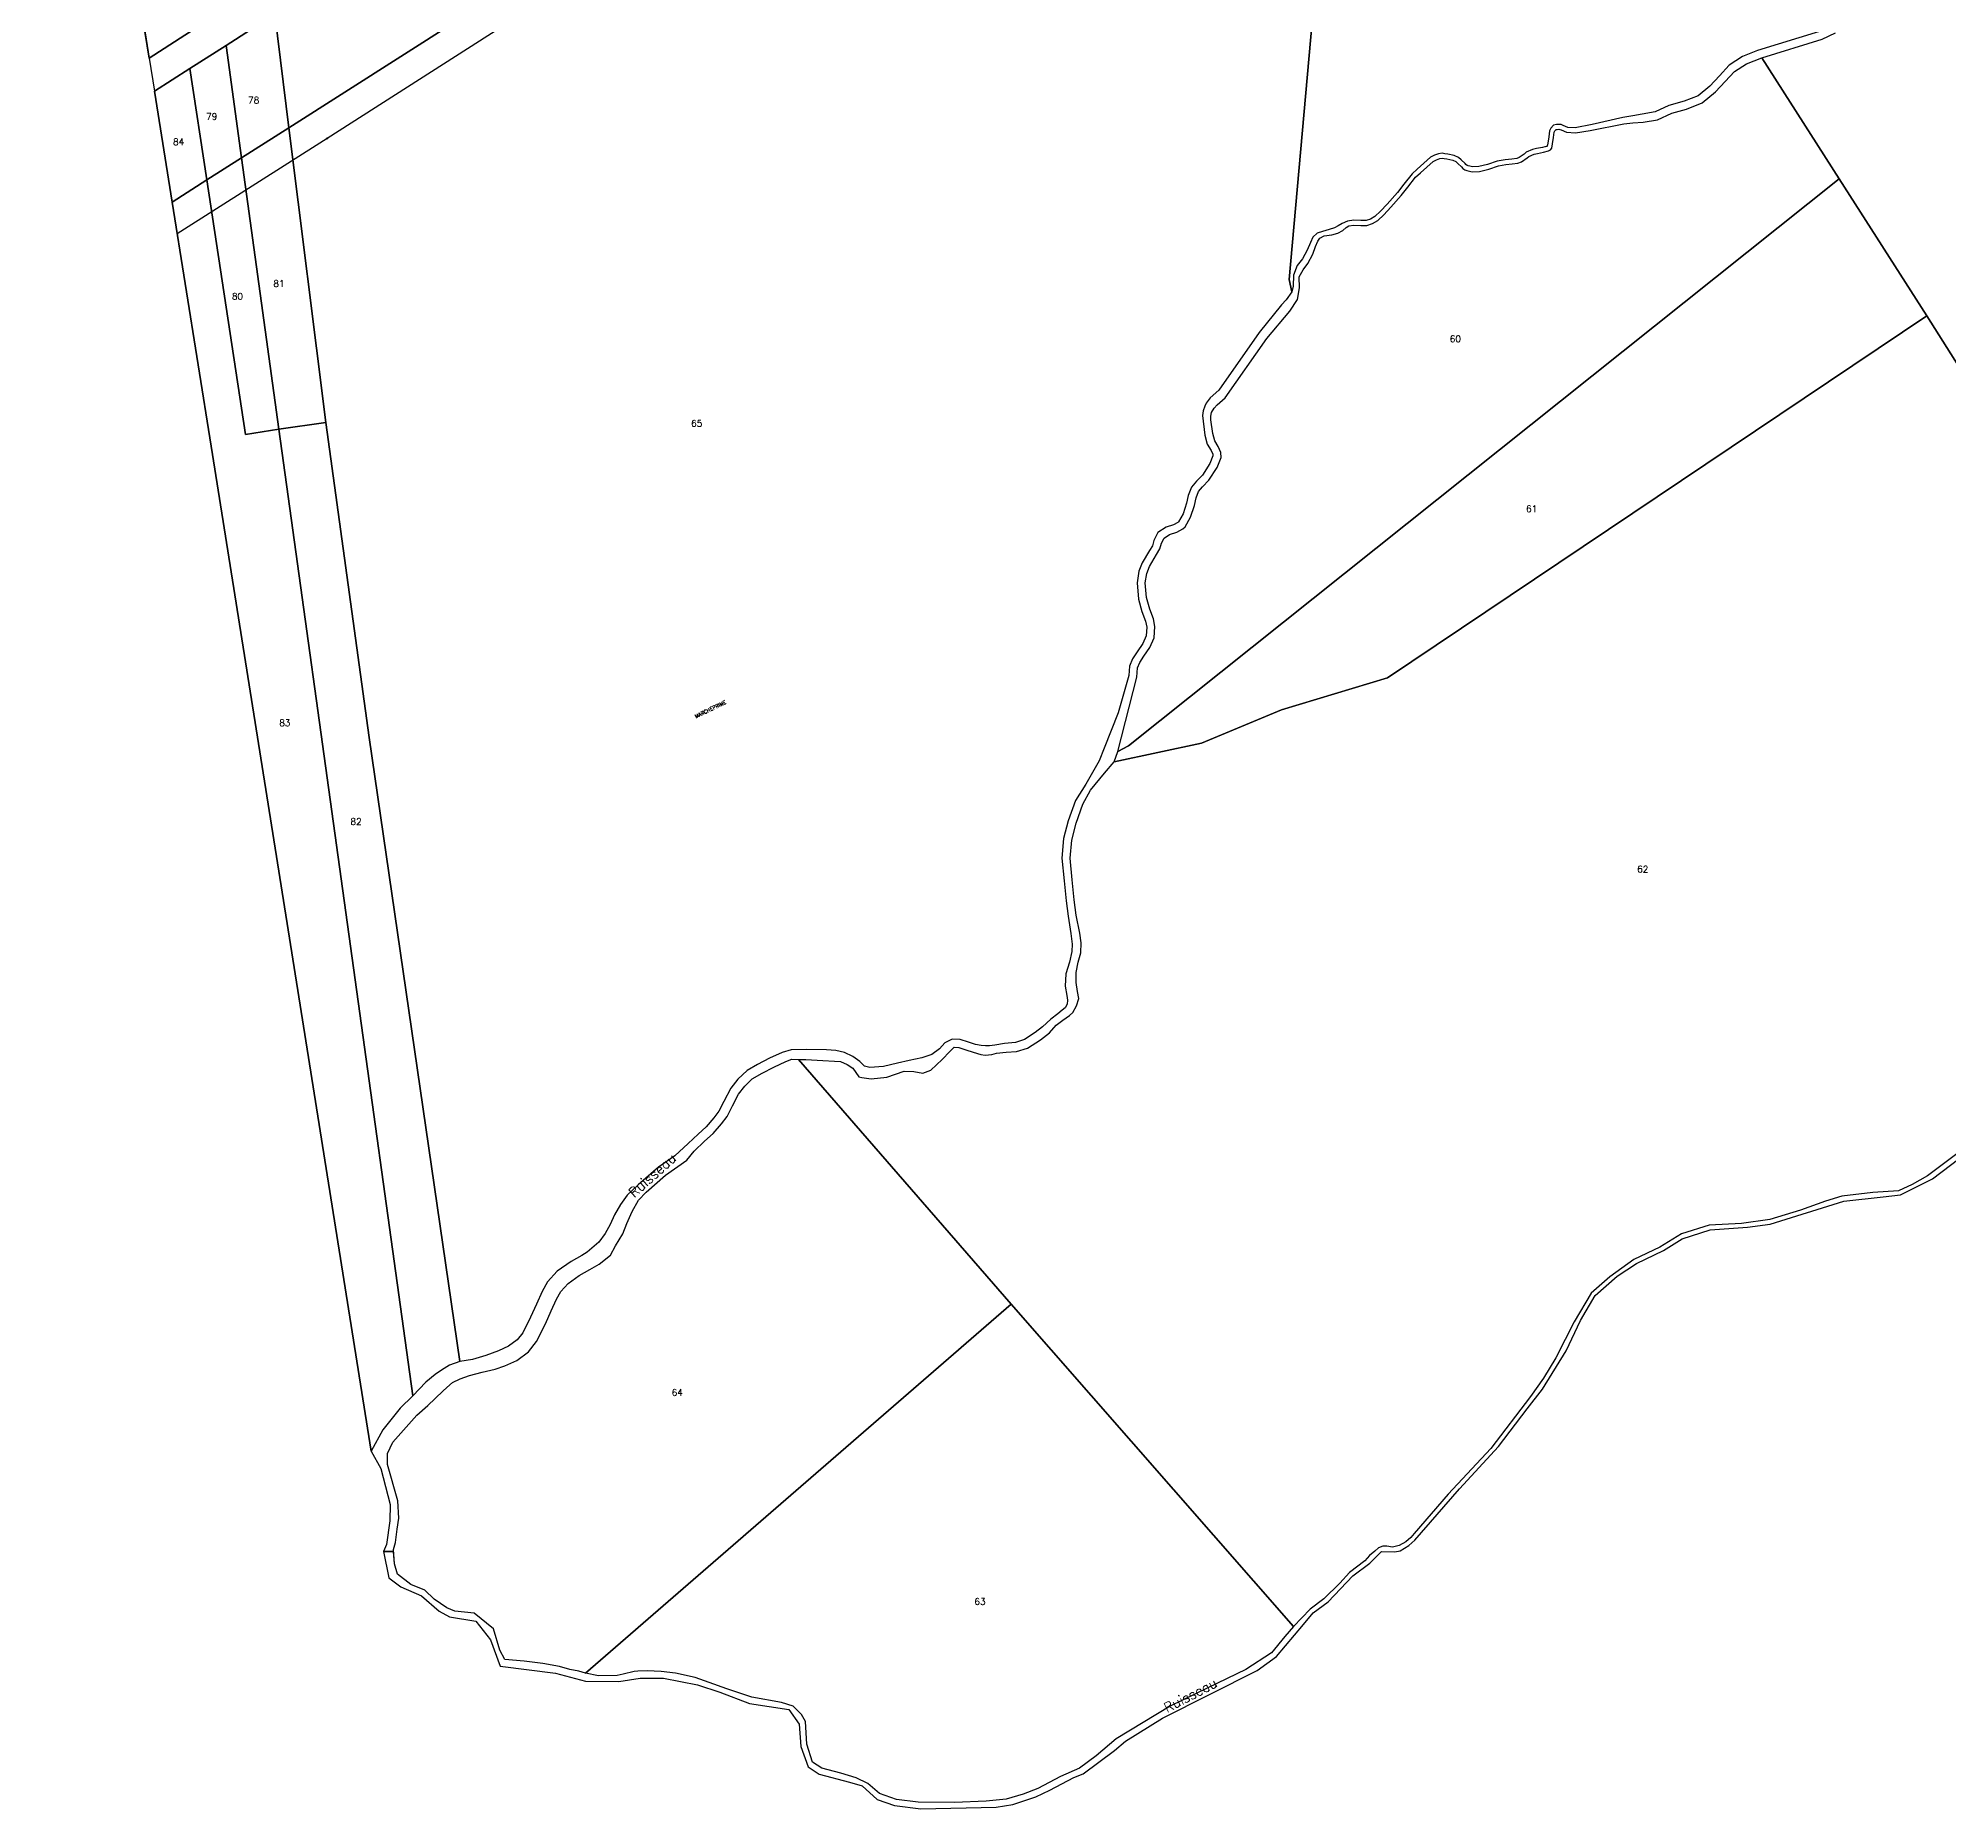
# Model space of a CAD drawing. Header units: metres. Extents: x 394605 to 1395358, y 4171135 to 6406139.
# Drawn here: x 1392777 to 1393365, y 4171135 to 4171680 of the extents above; entities that cross this region are included whole.
import ezdxf

# ---------------------------------------------------------------- set-up
doc = ezdxf.new("R2010")
doc.units = ezdxf.units.M
doc.header["$LTSCALE"] = 2
doc.header["$PDMODE"] = 3
doc.header["$PDSIZE"] = 0.2
doc.layers.add('T-SECTION AW', color=2, linetype='Continuous')
doc.styles.get("Standard").update_dxf_attribs({"font": 'txt.shx'})

# ---------------------------------------------------------------- blocks, each defined once
blk = doc.blocks.new('PYLONE1')
blk.add_point((0, 0))

msp = doc.modelspace()

# ---------------------------------------------------------------- linework, layer by layer
at = {"layer": 'T-SECTION AW', "color": 45, "flags": 128}
for points in [[(1394262.66, 4172539.92), (1394259.03, 4172537.69), (1393995.1, 4172370.36), (1393552.48, 4172087.77), (1392865.73, 4171648.81), (1392819.67, 4171619.5)], [(1393627.95, 4172447.81), (1393377.23, 4172278.64), (1393159.43, 4172131.35), (1393093.13, 4172088.36), (1392819.69, 4171914.44), (1392803.45, 4171903.84), (1392789.54, 4171894.97), (1392776.87, 4171886.97), (1392791.99, 4171792.58), (1392800.15, 4171741.39), (1392807.04, 4171698.38), (1392811.01, 4171673.59), (1392821.99, 4171680.61), (1392833.24, 4171687.8), (1392848.39, 4171697.49), (1394146.54, 4172526.73)], [(1394146.54, 4172526.73), (1392848.39, 4171697.49), (1392833.24, 4171687.8), (1392821.99, 4171680.61), (1392811.01, 4171673.59), (1392812.64, 4171663.41), (1392823.56, 4171670.38), (1392834.66, 4171677.51), (1392849.68, 4171687.12), (1393188.42, 4171904.27), (1393255.04, 4171946.97), (1393297.11, 4171973.94), (1393319.9, 4171988.55), (1393339.62, 4172001.19), (1393543.09, 4172131.61), (1393618.63, 4172180.04), (1393621.42, 4172181.82), (1393775.54, 4172280.62), (1393894.26, 4172356.73)], [(1393324.93, 4171681.78), (1393305.93, 4171675.96), (1393301.33, 4171674.09), (1393297.21, 4171671.44), (1393294.17, 4171668.14), (1393291.24, 4171664.98), (1393287.62, 4171661.98), (1393283.32, 4171660.29), (1393278.63, 4171659.04), (1393274.41, 4171657.01), (1393270.41, 4171656.34), (1393267.53, 4171655.85), (1393264.43, 4171655.36), (1393255.04, 4171653.21), (1393249.77, 4171652.14), (1393247.51, 4171652.24), (1393246.07, 4171652.84), (1393245.48, 4171653.12), (1393244.79, 4171653.21), (1393244.02, 4171653.16), (1393243.09, 4171652.97), (1393242.31, 4171652.04), (1393241.93, 4171651.26), (1393241.67, 4171649.41), (1393241.36, 4171647.45), (1393241.14, 4171646.47), (1393239.75, 4171646.07), (1393237.91, 4171645.74), (1393236.67, 4171645.43), (1393234.74, 4171644.63), (1393234.11, 4171644.07), (1393232.6, 4171643.01), (1393231.83, 4171642.72), (1393230.28, 4171642.53), (1393228.25, 4171642.3), (1393225.81, 4171641.87), (1393222.81, 4171640.84), (1393220.16, 4171640.21), (1393218.27, 4171640.12), (1393216.88, 4171640.45), (1393216.52, 4171640.59), (1393216.18, 4171640.8), (1393215.9, 4171641.14), (1393214.75, 4171642.3), (1393213.85, 4171643.02), (1393212.58, 4171643.64), (1393210.61, 4171644.02), (1393209.74, 4171644.18), (1393208.86, 4171644.3), (1393207.78, 4171644.11), (1393206.52, 4171643.71), (1393205.28, 4171643.06), (1393201.21, 4171639.42), (1393199.62, 4171638), (1393197.08, 4171634.77), (1393195.13, 4171632.27), (1393191.94, 4171628.69), (1393189.91, 4171626.47), (1393188.16, 4171624.87), (1393186.78, 4171624.02), (1393185.49, 4171623.61), (1393183.83, 4171623.63), (1393181.64, 4171623.7), (1393179.76, 4171623.38), (1393178.09, 4171622.73), (1393176.92, 4171621.94), (1393175.76, 4171621.32), (1393174.15, 4171620.83), (1393172.06, 4171620.27), (1393170.38, 4171619.7), (1393169.11, 4171618.52), (1393168.34, 4171616.88), (1393167.33, 4171614.54), (1393165.94, 4171611.8), (1393164.3, 4171609.73), (1393163.12, 4171606.75), (1393163.03, 4171603.4), (1393162.66, 4171601.63), (1393162.66, 4171601.63), (1393161.83, 4171605.48), (1393184.74, 4171862.87)], [(1393413.75, 4171764.41), (1393510.04, 4171617.3), (1393472.55, 4171587.19), (1393397.6, 4171531.64), (1393397.6, 4171531.64), (1393357.96, 4171594.29), (1393331.05, 4171636.4), (1393307.24, 4171673.69), (1393325.85, 4171679.44), (1393329.86, 4171681.37)], [(1392821.99, 4171680.61), (1392811.01, 4171673.59), (1392807.15, 4171697.68)], [(1392807.16, 4171697.66), (1392811.01, 4171673.59), (1392812.64, 4171663.41), (1392818.1, 4171629.3), (1392830.13, 4171554.19), (1392879.3, 4171244.89), (1392882.29, 4171239.6), (1392885.14, 4171228.48), (1392885.14, 4171228.48), (1392885.1, 4171223.45), (1392883.99, 4171216.18), (1392883.11, 4171214.01), (1392884.78, 4171205.94), (1392888.46, 4171203.19), (1392894.84, 4171200.43), (1392900.22, 4171195.7), (1392903.41, 4171193.95), (1392911.54, 4171192.65), (1392916.03, 4171186.85), (1392919.04, 4171178.78), (1392936, 4171176.57), (1392945.29, 4171174.2), (1392955.5, 4171174.02), (1392962.06, 4171175.12), (1392969.27, 4171175.08), (1392979.75, 4171173.04), (1392986.59, 4171170.72), (1392995.77, 4171167.32), (1393007.84, 4171165.41), (1393010.97, 4171160.9), (1393011.57, 4171154.04), (1393013.74, 4171147.81), (1393017.14, 4171145.54), (1393026.48, 4171143.07), (1393030.42, 4171141.99), (1393034.99, 4171137.79), (1393040.32, 4171135.9), (1393048.44, 4171134.89), (1393071.63, 4171135.34), (1393076.73, 4171136.2), (1393083.87, 4171138.56), (1393088.1, 4171140.64), (1393095.56, 4171144.47), (1393098.43, 4171145.65), (1393108, 4171152.85), (1393111.47, 4171155.71), (1393122.78, 4171162.78), (1393151.97, 4171177.44), (1393157.94, 4171181.74), (1393166.21, 4171191.61), (1393169.22, 4171195.16), (1393173.82, 4171198.56), (1393181.37, 4171206.58), (1393186.65, 4171210.43), (1393190.24, 4171214.02), (1393194.32, 4171213.98), (1393195.97, 4171214.31), (1393198.59, 4171215.91), (1393200.45, 4171217.53), (1393214.2, 4171233.3), (1393226.17, 4171246.39), (1393235.03, 4171257.93), (1393239.73, 4171263.99), (1393246.98, 4171275.83), (1393251.48, 4171285.1), (1393255.99, 4171292.83), (1393262.71, 4171298.82), (1393268.62, 4171302.64), (1393276.97, 4171306.64), (1393282.77, 4171310.27), (1393291.36, 4171313.08), (1393302.85, 4171313.82), (1393309.81, 4171314.75), (1393332.43, 4171321.9), (1393344.57, 4171323.24), (1393349.88, 4171323.83), (1393359.76, 4171328.76), (1393376.32, 4171341.37)], [(1392807.16, 4171697.66), (1392811.01, 4171673.59), (1392812.64, 4171663.41), (1392818.1, 4171629.3), (1392830.13, 4171554.19), (1392879.3, 4171244.89), (1392882.29, 4171239.6), (1392885.14, 4171228.48), (1392885.14, 4171228.48), (1392885.1, 4171223.45), (1392883.99, 4171216.18), (1392883.11, 4171214.01), (1392884.78, 4171205.94), (1392888.46, 4171203.19), (1392894.84, 4171200.43), (1392900.22, 4171195.7), (1392903.41, 4171193.95), (1392911.54, 4171192.65), (1392916.03, 4171186.85), (1392919.04, 4171178.78), (1392936, 4171176.57), (1392945.29, 4171174.2), (1392955.5, 4171174.02), (1392962.06, 4171175.12), (1392969.27, 4171175.08), (1392979.75, 4171173.04), (1392986.59, 4171170.72), (1392995.77, 4171167.32), (1393007.84, 4171165.41), (1393010.97, 4171160.9), (1393011.57, 4171154.04), (1393013.74, 4171147.81), (1393017.14, 4171145.54), (1393026.48, 4171143.07), (1393030.42, 4171141.99), (1393034.99, 4171137.79), (1393040.32, 4171135.9), (1393048.44, 4171134.89), (1393071.63, 4171135.34), (1393076.73, 4171136.2), (1393083.87, 4171138.56), (1393088.1, 4171140.64), (1393095.56, 4171144.47), (1393098.43, 4171145.65), (1393108, 4171152.85), (1393111.47, 4171155.71), (1393122.78, 4171162.78), (1393151.97, 4171177.44), (1393157.94, 4171181.74), (1393166.21, 4171191.61), (1393169.22, 4171195.16), (1393173.82, 4171198.56), (1393181.37, 4171206.58), (1393186.65, 4171210.43), (1393190.24, 4171214.02), (1393194.32, 4171213.98), (1393195.97, 4171214.31), (1393198.59, 4171215.91), (1393200.45, 4171217.53), (1393214.2, 4171233.3), (1393226.17, 4171246.39), (1393235.03, 4171257.93), (1393239.73, 4171263.99), (1393246.98, 4171275.83), (1393251.48, 4171285.1), (1393255.99, 4171292.83), (1393262.71, 4171298.82), (1393268.62, 4171302.64), (1393276.97, 4171306.64), (1393282.77, 4171310.27), (1393291.36, 4171313.08), (1393302.85, 4171313.82), (1393309.81, 4171314.75), (1393332.43, 4171321.9), (1393344.57, 4171323.24), (1393349.88, 4171323.83), (1393359.76, 4171328.76), (1393376.32, 4171341.37)], [(1392849.68, 4171687.12), (1392834.66, 4171677.51), (1392823.56, 4171670.38), (1392812.64, 4171663.41), (1392818.1, 4171629.3), (1392830.13, 4171554.19), (1392879.3, 4171244.89), (1392882.29, 4171239.6), (1392885.14, 4171228.48), (1392885.1, 4171223.45), (1392883.99, 4171216.18), (1392883.11, 4171214.01), (1392884.78, 4171205.94), (1392888.46, 4171203.19), (1392894.84, 4171200.43), (1392900.22, 4171195.7), (1392903.41, 4171193.95), (1392911.54, 4171192.65), (1392916.03, 4171186.85), (1392919.04, 4171178.78), (1392936, 4171176.57), (1392945.29, 4171174.2), (1392955.5, 4171174.02), (1392962.06, 4171175.12), (1392969.27, 4171175.08), (1392979.75, 4171173.04), (1392986.59, 4171170.72), (1392995.77, 4171167.32), (1393007.84, 4171165.41), (1393010.97, 4171160.9), (1393011.57, 4171154.04), (1393013.74, 4171147.81), (1393017.14, 4171145.54), (1393026.48, 4171143.07), (1393030.42, 4171141.99), (1393034.99, 4171137.79), (1393040.32, 4171135.9), (1393048.44, 4171134.89), (1393071.63, 4171135.34), (1393076.73, 4171136.2), (1393083.87, 4171138.56), (1393088.1, 4171140.64), (1393095.56, 4171144.47), (1393098.43, 4171145.65), (1393108, 4171152.85), (1393111.47, 4171155.71), (1393122.78, 4171162.78), (1393151.97, 4171177.44), (1393157.94, 4171181.74), (1393166.21, 4171191.61), (1393169.22, 4171195.16), (1393173.82, 4171198.56), (1393181.37, 4171206.58), (1393186.65, 4171210.43), (1393190.24, 4171214.02), (1393194.32, 4171213.98), (1393195.97, 4171214.31), (1393198.59, 4171215.91), (1393200.45, 4171217.53), (1393214.2, 4171233.3), (1393226.17, 4171246.39), (1393235.03, 4171257.93), (1393239.73, 4171263.99), (1393246.98, 4171275.83), (1393251.48, 4171285.1), (1393255.99, 4171292.83), (1393262.71, 4171298.82), (1393268.62, 4171302.64), (1393276.97, 4171306.64), (1393282.77, 4171310.27), (1393291.36, 4171313.08), (1393302.85, 4171313.82), (1393309.81, 4171314.75), (1393332.43, 4171321.9), (1393344.57, 4171323.24), (1393349.88, 4171323.83), (1393359.76, 4171328.76), (1393376.32, 4171341.37)], [(1393324.93, 4171681.78), (1393305.93, 4171675.96), (1393301.33, 4171674.09), (1393297.21, 4171671.44), (1393294.17, 4171668.14), (1393291.24, 4171664.98), (1393287.62, 4171661.98), (1393283.32, 4171660.29), (1393278.63, 4171659.04), (1393274.41, 4171657.01), (1393270.41, 4171656.34), (1393267.53, 4171655.85), (1393264.43, 4171655.36), (1393255.04, 4171653.21), (1393249.77, 4171652.14), (1393247.51, 4171652.24), (1393246.07, 4171652.84), (1393245.48, 4171653.12), (1393244.79, 4171653.21), (1393244.02, 4171653.16), (1393243.09, 4171652.97), (1393242.31, 4171652.04), (1393241.93, 4171651.26), (1393241.67, 4171649.41), (1393241.36, 4171647.45), (1393241.23, 4171646.52), (1393241.06, 4171646.42), (1393239.75, 4171646.07), (1393237.91, 4171645.74), (1393236.67, 4171645.43), (1393234.74, 4171644.63), (1393234.11, 4171644.07), (1393232.6, 4171643.01), (1393231.83, 4171642.72), (1393230.28, 4171642.53), (1393228.25, 4171642.3), (1393225.81, 4171641.87), (1393222.81, 4171640.84), (1393220.16, 4171640.21), (1393218.27, 4171640.12), (1393216.88, 4171640.45), (1393216.52, 4171640.59), (1393216.18, 4171640.8), (1393215.9, 4171641.14), (1393214.75, 4171642.3), (1393213.85, 4171643.02), (1393212.58, 4171643.64), (1393210.61, 4171644.02), (1393209.74, 4171644.18), (1393208.86, 4171644.3), (1393207.78, 4171644.11), (1393206.52, 4171643.71), (1393205.28, 4171643.06), (1393201.21, 4171639.42), (1393199.62, 4171638), (1393197.08, 4171634.77), (1393195.13, 4171632.27), (1393191.94, 4171628.69), (1393189.91, 4171626.47), (1393188.16, 4171624.87), (1393186.78, 4171624.02), (1393185.49, 4171623.61), (1393183.83, 4171623.63), (1393181.64, 4171623.7), (1393179.76, 4171623.38), (1393178.09, 4171622.73), (1393176.92, 4171621.94), (1393175.76, 4171621.32), (1393174.15, 4171620.83), (1393172.06, 4171620.27), (1393170.38, 4171619.7), (1393169.11, 4171618.52), (1393168.34, 4171616.88), (1393167.33, 4171614.54), (1393165.94, 4171611.8), (1393164.3, 4171609.73), (1393163.12, 4171606.75), (1393163.03, 4171603.4), (1393162.66, 4171601.63), (1393160.83, 4171599.19), (1393159.48, 4171597.66), (1393152.6, 4171589.19), (1393140.11, 4171571.43), (1393137.52, 4171569.03), (1393136.25, 4171567.39), (1393135.83, 4171566.45), (1393135.38, 4171565.1), (1393135.12, 4171563.61), (1393135.8, 4171557.56), (1393136.56, 4171554.82), (1393137.78, 4171552.88), (1393138.31, 4171551.7), (1393138.32, 4171551.17), (1393137.4, 4171548.8), (1393135.12, 4171545.27), (1393133.28, 4171543.38), (1393131.73, 4171541.57), (1393130.76, 4171538.96), (1393130.25, 4171536.61), (1393129.14, 4171533.36), (1393127.76, 4171530.92), (1393127.55, 4171530.71), (1393126.25, 4171530.01), (1393123.9, 4171529.3), (1393121.37, 4171527.62), (1393120.18, 4171525.2), (1393119.71, 4171523.55), (1393118.84, 4171522.1), (1393116.6, 4171518.25), (1393115.54, 4171515.71), (1393114.99, 4171512.16), (1393115.44, 4171507.14), (1393116.49, 4171503.26), (1393117.63, 4171500.35), (1393117.98, 4171498.5), (1393117.76, 4171495.79), (1393116.74, 4171493.44), (1393115.01, 4171490.94), (1393113.59, 4171488.72), (1393112.67, 4171486.49), (1393112.49, 4171483.62), (1393109.17, 4171472.1), (1393104.87, 4171461.24), (1393103.31, 4171457.37), (1393099.26, 4171450.19), (1393096.08, 4171445.11), (1393093.83, 4171438.94), (1393092.39, 4171433.41), (1393091.86, 4171427.37), (1393092.57, 4171420.47), (1393093.18, 4171414.29), (1393093.75, 4171409.51), (1393094.62, 4171404.19), (1393095.05, 4171400.95), (1393094.87, 4171398.65), (1393094.16, 4171395.41), (1393093.07, 4171391.78), (1393092.87, 4171388.04), (1393093.41, 4171385.17), (1393093.59, 4171383.67), (1393093.5, 4171382.5), (1393092.88, 4171381.39), (1393091.92, 4171380.67), (1393090.63, 4171379.53), (1393088.43, 4171377.85), (1393085.94, 4171375.51), (1393083.62, 4171373.72), (1393080.32, 4171371.64), (1393077.63, 4171370.71), (1393074.24, 4171370.33), (1393071.24, 4171369.86), (1393069.62, 4171369.63), (1393068.38, 4171369.61), (1393067, 4171369.74), (1393065.29, 4171370.05), (1393063.15, 4171370.83), (1393060.59, 4171371.63), (1393058.1, 4171371.73), (1393055.79, 4171370.53), (1393054.17, 4171368.78), (1393051.85, 4171366.99), (1393048.77, 4171365.92), (1393044.85, 4171365.11), (1393041.3, 4171364.36), (1393036.92, 4171363.29), (1393032.8, 4171363), (1393031.13, 4171363.35), (1393029.64, 4171364.86), (1393027.54, 4171366.38), (1393024.92, 4171367.59), (1393022.26, 4171368.18), (1393019.39, 4171368.44), (1393013.13, 4171368.51), (1393008.51, 4171368.47), (1393005.76, 4171367.64), (1393001.92, 4171365.81), (1392998.21, 4171363.88), (1392995.04, 4171362.11), (1392992.16, 4171359.37), (1392989.95, 4171356.61), (1392987.83, 4171352.54), (1392986.27, 4171349.55), (1392984.73, 4171347.53), (1392982.35, 4171344.75), (1392979.9, 4171342.49), (1392976.85, 4171339.58), (1392972.77, 4171335.76), (1392967.7, 4171332.31), (1392961.48, 4171326.86), (1392958.04, 4171323.7), (1392955.99, 4171320.81), (1392954.18, 4171317.64), (1392952.85, 4171314.67), (1392951.27, 4171311.88), (1392949.34, 4171309.24), (1392945.78, 4171306.2), (1392944.14, 4171305.1), (1392940.82, 4171303.34), (1392936.57, 4171300.29), (1392933.6, 4171297.04), (1392931.95, 4171294.05), (1392930.18, 4171290.19), (1392928.39, 4171286.13), (1392926.01, 4171281.36), (1392924.21, 4171279.14), (1392921.59, 4171277.19), (1392918.48, 4171275.81), (1392914.57, 4171274.32), (1392910.47, 4171273.14), (1392906.64, 4171272.47), (1392903.38, 4171271.39), (1392900.94, 4171269.87), (1392898.97, 4171268.51), (1392896.11, 4171266.12), (1392892.1, 4171261.92), (1392888.28, 4171258.18), (1392882.86, 4171251.49), (1392879.3, 4171244.89), (1392882.29, 4171239.6), (1392885.14, 4171228.48), (1392885.1, 4171223.45), (1392883.99, 4171216.18), (1392883.99, 4171216.18), (1392883.11, 4171214.01), (1392886.2, 4171214.08), (1392886.16, 4171214.67), (1392886.76, 4171216.79), (1392887.35, 4171220.95), (1392887.85, 4171224.32), (1392887.54, 4171229.64), (1392884.38, 4171240.78), (1392884.38, 4171244.18), (1392885.95, 4171247.71), (1392893.33, 4171256), (1392896.77, 4171258.99), (1392901.35, 4171263.34), (1392902.55, 4171264.55), (1392904.39, 4171266.06), (1392906.67, 4171267.16), (1392909.61, 4171268.18), (1392913.44, 4171269.23), (1392917.45, 4171270.15), (1392920.45, 4171271.21), (1392924.13, 4171272.85), (1392927.7, 4171275.5), (1392930.23, 4171278.63), (1392932.94, 4171284.07), (1392934.73, 4171288.13), (1392936.37, 4171291.72), (1392937.69, 4171294.1), (1392939.91, 4171296.54), (1392943.31, 4171299), (1392946.65, 4171300.78), (1392949.48, 4171302.49), (1392953.01, 4171305.27), (1392954.53, 4171308.13), (1392956.74, 4171311.85), (1392958.01, 4171314.94), (1392959.67, 4171318.7), (1392961.6, 4171322.15), (1392963.94, 4171324.61), (1392969.87, 4171329.81), (1392976.41, 4171334.5), (1392978.72, 4171337.22), (1392981.93, 4171340.29), (1392984.51, 4171342.66), (1392987.07, 4171345.64), (1392988.82, 4171347.93), (1392990.5, 4171351.18), (1392992.31, 4171354.75), (1392994.3, 4171357.26), (1392996.51, 4171359.5), (1392999.59, 4171361.22), (1393003.22, 4171363.11), (1393006.87, 4171364.85), (1393008.71, 4171365.54), (1393010.86, 4171365.46), (1393013.08, 4171365.41), (1393018.28, 4171365.12), (1393021.87, 4171364.97), (1393023.72, 4171364.84), (1393025.83, 4171363.91), (1393027.51, 4171362.75), (1393029.35, 4171360.13), (1393030.32, 4171359.89), (1393033.19, 4171359.53), (1393038.01, 4171359.98), (1393043.34, 4171361.82), (1393046.31, 4171361.8), (1393049.1, 4171361.22), (1393051.58, 4171362.18), (1393055, 4171365.49), (1393057.35, 4171367.95), (1393058.67, 4171369.2), (1393060.17, 4171369.15), (1393062.35, 4171368.46), (1393064.51, 4171367.67), (1393066.89, 4171366.98), (1393068.24, 4171366.76), (1393070.35, 4171366.95), (1393071.76, 4171367.41), (1393074.74, 4171367.74), (1393077.92, 4171367.87), (1393081.28, 4171368.96), (1393085.29, 4171371.52), (1393088.01, 4171373.64), (1393090.14, 4171376), (1393092.1, 4171377.51), (1393094.22, 4171378.96), (1393095.26, 4171379.94), (1393096.38, 4171381.95), (1393097.06, 4171384.17), (1393096.65, 4171386.37), (1393096.22, 4171389.18), (1393096.25, 4171392.25), (1393096.84, 4171395.42), (1393097.64, 4171398.3), (1393097.79, 4171401.31), (1393097.36, 4171404.31), (1393096.23, 4171409.91), (1393095.67, 4171414.56), (1393095.06, 4171420.72), (1393094.37, 4171427.39), (1393094.87, 4171432.97), (1393096.21, 4171438.2), (1393098.34, 4171444), (1393100.65, 4171448.3), (1393104.94, 4171453.53), (1393107.97, 4171457.07), (1393109.12, 4171460.2), (1393114.96, 4171483.1), (1393115.14, 4171485.92), (1393115.82, 4171487.56), (1393117.1, 4171489.56), (1393118.93, 4171492.23), (1393120.23, 4171495.17), (1393120.5, 4171498.64), (1393120.04, 4171501.05), (1393118.87, 4171504.05), (1393117.92, 4171507.57), (1393117.51, 4171512.08), (1393117.96, 4171515.02), (1393118.84, 4171517.13), (1393120.99, 4171520.82), (1393122.02, 4171522.55), (1393122.52, 4171524.29), (1393123.32, 4171525.92), (1393124.98, 4171527.01), (1393127.21, 4171527.69), (1393129.05, 4171528.69), (1393129.77, 4171529.38), (1393131.43, 4171532.33), (1393132.67, 4171535.94), (1393133.18, 4171538.26), (1393133.92, 4171540.28), (1393135.13, 4171541.69), (1393137.09, 4171543.71), (1393139.64, 4171547.66), (1393140.83, 4171550.72), (1393140.8, 4171552.26), (1393139.98, 4171554.07), (1393138.87, 4171555.84), (1393138.26, 4171558.05), (1393137.68, 4171562.28), (1393137.69, 4171563.38), (1393137.87, 4171564.52), (1393138.69, 4171565.88), (1393139.65, 4171566.9), (1393142.07, 4171569.01), (1393154.96, 4171587.34), (1393162.03, 4171595.68), (1393164.38, 4171599.35), (1393164.93, 4171602.85), (1393164.91, 4171606.24), (1393166.05, 4171608.42), (1393167.57, 4171610.37), (1393169.06, 4171613.25), (1393169.94, 4171615.65), (1393170.58, 4171617.31), (1393171.28, 4171618.18), (1393172.61, 4171618.87), (1393174.91, 4171619.22), (1393176.72, 4171619.7), (1393178.27, 4171620.56), (1393179.29, 4171621.44), (1393180.16, 4171621.93), (1393181.74, 4171622.19), (1393183.81, 4171622.13), (1393185.72, 4171622.11), (1393187.41, 4171622.65), (1393189.06, 4171623.66), (1393190.97, 4171625.41), (1393193.05, 4171627.68), (1393196.28, 4171631.3), (1393198.26, 4171633.84), (1393200.71, 4171636.97), (1393202.21, 4171638.3), (1393206.14, 4171641.81), (1393207.11, 4171642.31), (1393208.14, 4171642.66), (1393208.89, 4171642.78), (1393209.51, 4171642.69), (1393210.32, 4171642.55), (1393212.11, 4171642.2), (1393213.04, 4171641.75), (1393213.74, 4171641.19), (1393214.8, 4171640.12), (1393215.19, 4171639.66), (1393215.84, 4171639.25), (1393216.42, 4171639.01), (1393218.12, 4171638.61), (1393220.37, 4171638.72), (1393223.23, 4171639.4), (1393226.19, 4171640.42), (1393228.45, 4171640.81), (1393230.46, 4171641.04), (1393232.19, 4171641.25), (1393233.31, 4171641.67), (1393235.04, 4171642.89), (1393235.55, 4171643.33), (1393237.15, 4171644.01), (1393238.22, 4171644.27), (1393240.08, 4171644.6), (1393241.61, 4171645.01), (1393242.24, 4171645.33), (1393242.64, 4171645.92), (1393242.84, 4171647.21), (1393243.16, 4171649.2), (1393243.37, 4171650.81), (1393243.58, 4171651.21), (1393243.9, 4171651.61), (1393244.22, 4171651.67), (1393244.74, 4171651.7), (1393245.05, 4171651.66), (1393245.46, 4171651.47), (1393247.18, 4171650.75), (1393249.86, 4171650.64), (1393254.45, 4171651.34), (1393264.81, 4171653.37), (1393267.55, 4171653.71), (1393270.67, 4171653.84), (1393275.17, 4171654.61), (1393279.5, 4171656.69), (1393284.1, 4171657.92), (1393288.91, 4171659.79), (1393292.96, 4171663.17), (1393296, 4171666.44), (1393298.83, 4171669.51), (1393302.48, 4171671.86), (1393307.24, 4171673.69), (1393325.85, 4171679.44), (1393329.86, 4171681.37)], [(1393392.65, 4171355.45), (1393358.18, 4171329.7), (1393353.53, 4171326.99), (1393349.24, 4171325.05), (1393341.36, 4171324.48), (1393331.81, 4171323.38), (1393326.85, 4171321.84), (1393319.14, 4171319.11), (1393309.66, 4171316.23), (1393301, 4171314.98), (1393291.02, 4171314.44), (1393282.51, 4171311.78), (1393275.85, 4171307.75), (1393267.81, 4171303.94), (1393260.43, 4171298.62), (1393254.67, 4171293.54), (1393249.48, 4171284.7), (1393246.77, 4171279.28), (1393243.84, 4171273.62), (1393240.05, 4171267.36), (1393236.09, 4171261.71), (1393223.8, 4171245.8), (1393210.71, 4171231.66), (1393200.25, 4171219.59), (1393199.2, 4171218.32), (1393197.69, 4171217.08), (1393195.68, 4171215.9), (1393193.6, 4171215.39), (1393191.85, 4171215.65), (1393190.58, 4171215.72), (1393189.28, 4171215.17), (1393188.13, 4171214.18), (1393186.53, 4171212.82), (1393185.06, 4171211.23), (1393180.31, 4171207.59), (1393177.35, 4171204.3), (1393172.49, 4171199.47), (1393168.21, 4171196.36), (1393163.14, 4171190.93), (1393076.22, 4171290.19), (1393010.86, 4171365.46), (1393013.08, 4171365.41), (1393018.28, 4171365.12), (1393021.87, 4171364.97), (1393023.72, 4171364.84), (1393025.83, 4171363.91), (1393027.51, 4171362.75), (1393029.35, 4171360.13), (1393030.32, 4171359.89), (1393033.19, 4171359.53), (1393038.01, 4171359.98), (1393043.34, 4171361.82), (1393046.31, 4171361.8), (1393049.1, 4171361.22), (1393051.58, 4171362.18), (1393055, 4171365.49), (1393057.35, 4171367.95), (1393058.67, 4171369.2), (1393060.17, 4171369.15), (1393062.35, 4171368.46), (1393064.51, 4171367.67), (1393066.89, 4171366.98), (1393068.24, 4171366.76), (1393070.35, 4171366.95), (1393071.76, 4171367.41), (1393074.74, 4171367.74), (1393077.92, 4171367.87), (1393081.28, 4171368.96), (1393085.29, 4171371.52), (1393088.01, 4171373.64), (1393090.14, 4171376), (1393092.1, 4171377.51), (1393094.22, 4171378.96), (1393095.26, 4171379.94), (1393096.38, 4171381.95), (1393097.06, 4171384.17), (1393096.65, 4171386.37), (1393096.22, 4171389.18), (1393096.25, 4171392.25), (1393096.84, 4171395.42), (1393097.64, 4171398.3), (1393097.79, 4171401.31), (1393097.36, 4171404.31), (1393096.23, 4171409.91), (1393095.67, 4171414.56), (1393095.06, 4171420.72), (1393094.37, 4171427.39), (1393094.87, 4171432.97), (1393096.21, 4171438.2), (1393098.34, 4171444), (1393100.65, 4171448.3), (1393104.94, 4171453.53), (1393107.97, 4171457.07), (1393134.78, 4171462.75), (1393159.44, 4171473.02), (1393192.04, 4171482.93), (1393357.96, 4171594.29), (1393397.6, 4171531.64)], [(1393392.65, 4171355.45), (1393358.18, 4171329.7), (1393353.53, 4171326.99), (1393349.24, 4171325.05), (1393341.36, 4171324.48), (1393331.81, 4171323.38), (1393326.85, 4171321.84), (1393319.14, 4171319.11), (1393309.66, 4171316.23), (1393301, 4171314.98), (1393291.02, 4171314.44), (1393282.51, 4171311.78), (1393275.85, 4171307.75), (1393267.81, 4171303.94), (1393260.43, 4171298.62), (1393254.67, 4171293.54), (1393249.48, 4171284.7), (1393246.77, 4171279.28), (1393243.84, 4171273.62), (1393240.05, 4171267.36), (1393236.09, 4171261.71), (1393223.8, 4171245.8), (1393210.71, 4171231.66), (1393200.25, 4171219.59), (1393199.2, 4171218.32), (1393197.69, 4171217.08), (1393195.68, 4171215.9), (1393193.6, 4171215.39), (1393191.85, 4171215.65), (1393190.58, 4171215.72), (1393189.28, 4171215.17), (1393188.13, 4171214.18), (1393186.53, 4171212.82), (1393185.06, 4171211.23), (1393180.31, 4171207.59), (1393177.35, 4171204.3), (1393172.49, 4171199.47), (1393168.21, 4171196.36), (1393163.14, 4171190.93), (1393160.44, 4171187.9), (1393156.34, 4171182.89), (1393148.41, 4171177.76), (1393136.77, 4171172.12), (1393125.22, 4171166.49), (1393108.61, 4171156.38), (1393102.44, 4171151.22), (1393097.31, 4171147.42), (1393091.39, 4171144.81), (1393084.43, 4171141.16), (1393079.97, 4171139.42), (1393074.68, 4171137.88), (1393068.55, 4171137.21), (1393058.86, 4171136.85), (1393047.67, 4171136.9), (1393040.95, 4171137.79), (1393035.71, 4171139.55), (1393032.13, 4171142.64), (1393028.59, 4171144.43), (1393023.84, 4171145.82), (1393018.03, 4171147.43), (1393015.09, 4171149.18), (1393013.39, 4171154.73), (1393013.01, 4171161.73), (1393011.75, 4171163.9), (1393009.21, 4171166.45), (1393005.61, 4171167.63), (1392996.43, 4171169.19), (1392988.77, 4171171.83), (1392983.29, 4171173.73), (1392979.01, 4171175.25), (1392972.98, 4171176.6), (1392968.54, 4171177.17), (1392964.29, 4171177.38), (1392961.42, 4171177.25), (1392960.24, 4171177.1), (1392956.84, 4171176.29), (1392955.01, 4171175.94), (1392949.27, 4171175.81), (1392945.23, 4171176.61), (1392943.24, 4171177.2), (1392940.46, 4171177.71), (1392937.28, 4171178.68), (1392932.19, 4171179.6), (1392926.44, 4171180.35), (1392920.47, 4171180.81), (1392918.91, 4171183.74), (1392916.91, 4171190.24), (1392911.05, 4171195.07), (1392905.08, 4171195.66), (1392902.61, 4171196.77), (1392898.71, 4171199.42), (1392895.85, 4171202.19), (1392891.56, 4171203.91), (1392887.47, 4171207.04), (1392887.47, 4171207.04), (1392886.46, 4171210.23), (1392886.2, 4171214.08), (1392883.11, 4171214.01), (1392884.78, 4171205.94), (1392888.46, 4171203.19), (1392894.84, 4171200.43), (1392900.22, 4171195.7), (1392903.41, 4171193.95), (1392911.54, 4171192.65), (1392916.03, 4171186.85), (1392919.04, 4171178.78), (1392936, 4171176.57), (1392945.29, 4171174.2), (1392955.5, 4171174.02), (1392962.06, 4171175.12), (1392969.27, 4171175.08), (1392979.75, 4171173.04), (1392986.59, 4171170.72), (1392995.77, 4171167.32), (1393007.84, 4171165.41), (1393010.97, 4171160.9), (1393011.57, 4171154.04), (1393013.74, 4171147.81), (1393017.14, 4171145.54), (1393026.48, 4171143.07), (1393030.42, 4171141.99), (1393034.99, 4171137.79), (1393040.32, 4171135.9), (1393048.44, 4171134.89), (1393071.63, 4171135.34), (1393076.73, 4171136.2), (1393083.87, 4171138.56), (1393088.1, 4171140.64), (1393095.56, 4171144.47), (1393098.43, 4171145.65), (1393108, 4171152.85), (1393111.47, 4171155.71), (1393122.78, 4171162.78), (1393151.97, 4171177.44), (1393157.94, 4171181.74), (1393166.21, 4171191.61), (1393169.22, 4171195.16), (1393173.82, 4171198.56), (1393181.37, 4171206.58), (1393186.65, 4171210.43), (1393190.24, 4171214.02), (1393194.32, 4171213.98), (1393195.97, 4171214.31), (1393198.59, 4171215.91), (1393200.45, 4171217.53), (1393214.2, 4171233.3), (1393226.17, 4171246.39), (1393235.03, 4171257.93), (1393239.73, 4171263.99), (1393246.98, 4171275.83), (1393251.48, 4171285.1), (1393255.99, 4171292.83), (1393262.71, 4171298.82), (1393268.62, 4171302.64), (1393276.97, 4171306.64), (1393282.77, 4171310.27), (1393291.36, 4171313.08), (1393302.85, 4171313.82), (1393309.81, 4171314.75), (1393332.43, 4171321.9), (1393344.57, 4171323.24), (1393349.88, 4171323.83), (1393359.76, 4171328.76), (1393376.32, 4171341.37)]]:
    msp.add_lwpolyline(points, dxfattribs=at)
for points in [[(1392854.03, 4171652.18), (1392849.68, 4171687.12), (1393188.42, 4171904.27), (1393184.74, 4171862.87), (1392854.03, 4171652.18)], [(1392865.33, 4171561.45), (1392854.03, 4171652.18), (1393184.74, 4171862.87), (1393161.83, 4171605.48), (1393162.66, 4171601.63), (1393160.83, 4171599.19), (1393159.48, 4171597.66), (1393152.6, 4171589.19), (1393140.11, 4171571.43), (1393137.52, 4171569.03), (1393136.25, 4171567.39), (1393135.83, 4171566.45), (1393135.38, 4171565.1), (1393135.12, 4171563.61), (1393135.8, 4171557.56), (1393136.56, 4171554.82), (1393137.78, 4171552.88), (1393138.31, 4171551.7), (1393138.32, 4171551.17), (1393137.4, 4171548.8), (1393135.12, 4171545.27), (1393133.28, 4171543.38), (1393131.73, 4171541.57), (1393130.76, 4171538.96), (1393130.25, 4171536.61), (1393129.14, 4171533.36), (1393127.76, 4171530.92), (1393127.55, 4171530.71), (1393126.25, 4171530.01), (1393123.9, 4171529.3), (1393121.37, 4171527.62), (1393120.18, 4171525.2), (1393119.71, 4171523.55), (1393118.84, 4171522.1), (1393116.6, 4171518.25), (1393115.54, 4171515.71), (1393114.99, 4171512.16), (1393115.44, 4171507.14), (1393116.49, 4171503.26), (1393117.63, 4171500.35), (1393117.98, 4171498.5), (1393117.76, 4171495.79), (1393116.74, 4171493.44), (1393115.01, 4171490.94), (1393113.59, 4171488.72), (1393112.67, 4171486.49), (1393112.49, 4171483.62), (1393109.17, 4171472.1), (1393104.87, 4171461.24), (1393103.31, 4171457.37), (1393099.26, 4171450.19), (1393096.08, 4171445.11), (1393093.83, 4171438.94), (1393092.39, 4171433.41), (1393091.86, 4171427.37), (1393092.57, 4171420.47), (1393093.18, 4171414.29), (1393093.75, 4171409.51), (1393094.62, 4171404.19), (1393095.05, 4171400.95), (1393094.87, 4171398.65), (1393094.16, 4171395.41), (1393093.07, 4171391.78), (1393092.87, 4171388.04), (1393093.41, 4171385.17), (1393093.59, 4171383.67), (1393093.5, 4171382.5), (1393092.88, 4171381.39), (1393091.92, 4171380.67), (1393090.63, 4171379.53), (1393088.43, 4171377.85), (1393085.94, 4171375.51), (1393083.62, 4171373.72), (1393080.32, 4171371.64), (1393077.63, 4171370.71), (1393074.24, 4171370.33), (1393071.24, 4171369.86), (1393069.62, 4171369.63), (1393068.38, 4171369.61), (1393067, 4171369.74), (1393065.29, 4171370.05), (1393063.15, 4171370.83), (1393060.59, 4171371.63), (1393058.1, 4171371.73), (1393055.79, 4171370.53), (1393054.17, 4171368.78), (1393051.85, 4171366.99), (1393048.77, 4171365.92), (1393044.85, 4171365.11), (1393041.3, 4171364.36), (1393036.92, 4171363.29), (1393032.8, 4171363), (1393031.13, 4171363.35), (1393029.64, 4171364.86), (1393027.54, 4171366.38), (1393024.92, 4171367.59), (1393022.26, 4171368.18), (1393019.39, 4171368.44), (1393013.13, 4171368.51), (1393008.51, 4171368.47), (1393005.76, 4171367.64), (1393001.92, 4171365.81), (1392998.21, 4171363.88), (1392995.04, 4171362.11), (1392992.16, 4171359.37), (1392989.95, 4171356.61), (1392987.83, 4171352.54), (1392986.27, 4171349.55), (1392984.73, 4171347.53), (1392982.35, 4171344.75), (1392979.9, 4171342.49), (1392976.85, 4171339.58), (1392972.77, 4171335.76), (1392967.7, 4171332.31), (1392961.48, 4171326.86), (1392958.04, 4171323.7), (1392955.99, 4171320.81), (1392954.18, 4171317.64), (1392952.85, 4171314.67), (1392951.27, 4171311.88), (1392949.34, 4171309.24), (1392945.78, 4171306.2), (1392944.14, 4171305.1), (1392940.82, 4171303.34), (1392936.57, 4171300.29), (1392933.6, 4171297.04), (1392931.95, 4171294.05), (1392930.18, 4171290.19), (1392928.39, 4171286.13), (1392926.01, 4171281.36), (1392924.21, 4171279.14), (1392921.59, 4171277.19), (1392918.48, 4171275.81), (1392914.57, 4171274.32), (1392910.47, 4171273.14), (1392906.64, 4171272.47), (1392878.74, 4171464.5), (1392865.33, 4171561.45)], [(1392849.68, 4171687.12), (1392854.03, 4171652.18), (1392839.44, 4171642.89), (1392834.66, 4171677.51), (1392849.68, 4171687.12)], [(1392828.76, 4171636.1), (1392823.56, 4171670.38), (1392834.66, 4171677.51), (1392839.44, 4171642.89), (1392828.76, 4171636.1)], [(1393331.05, 4171636.4), (1393112.39, 4171461.98), (1393109.12, 4171460.2), (1393114.96, 4171483.1), (1393115.14, 4171485.92), (1393115.82, 4171487.56), (1393117.1, 4171489.56), (1393118.93, 4171492.23), (1393120.23, 4171495.17), (1393120.5, 4171498.64), (1393120.04, 4171501.05), (1393118.87, 4171504.05), (1393117.92, 4171507.57), (1393117.51, 4171512.08), (1393117.96, 4171515.02), (1393118.84, 4171517.13), (1393120.99, 4171520.82), (1393122.02, 4171522.55), (1393122.52, 4171524.29), (1393123.32, 4171525.92), (1393124.98, 4171527.01), (1393127.21, 4171527.69), (1393129.05, 4171528.69), (1393129.77, 4171529.38), (1393131.43, 4171532.33), (1393132.67, 4171535.94), (1393133.18, 4171538.26), (1393133.92, 4171540.28), (1393135.13, 4171541.69), (1393137.09, 4171543.71), (1393139.64, 4171547.66), (1393140.83, 4171550.72), (1393140.8, 4171552.26), (1393139.98, 4171554.07), (1393138.87, 4171555.84), (1393138.26, 4171558.05), (1393137.68, 4171562.28), (1393137.69, 4171563.38), (1393137.87, 4171564.52), (1393138.69, 4171565.88), (1393139.65, 4171566.9), (1393142.07, 4171569.01), (1393154.96, 4171587.34), (1393162.03, 4171595.68), (1393164.38, 4171599.35), (1393164.93, 4171602.85), (1393164.91, 4171606.24), (1393166.05, 4171608.42), (1393167.57, 4171610.37), (1393169.06, 4171613.25), (1393169.94, 4171615.65), (1393170.58, 4171617.31), (1393171.28, 4171618.18), (1393172.61, 4171618.87), (1393174.91, 4171619.22), (1393176.72, 4171619.7), (1393178.27, 4171620.56), (1393179.29, 4171621.44), (1393180.16, 4171621.93), (1393181.74, 4171622.19), (1393183.81, 4171622.13), (1393185.72, 4171622.11), (1393187.41, 4171622.65), (1393189.06, 4171623.66), (1393190.97, 4171625.41), (1393193.05, 4171627.68), (1393196.28, 4171631.3), (1393198.26, 4171633.84), (1393200.71, 4171636.97), (1393202.21, 4171638.3), (1393206.14, 4171641.81), (1393207.11, 4171642.31), (1393208.14, 4171642.66), (1393208.89, 4171642.78), (1393209.51, 4171642.69), (1393210.32, 4171642.55), (1393212.11, 4171642.2), (1393213.04, 4171641.75), (1393213.74, 4171641.19), (1393214.8, 4171640.12), (1393215.19, 4171639.66), (1393215.84, 4171639.25), (1393216.42, 4171639.01), (1393218.12, 4171638.61), (1393220.37, 4171638.72), (1393223.23, 4171639.4), (1393226.19, 4171640.42), (1393228.45, 4171640.81), (1393230.46, 4171641.04), (1393232.19, 4171641.25), (1393233.31, 4171641.67), (1393235.04, 4171642.89), (1393235.55, 4171643.33), (1393237.15, 4171644.01), (1393238.22, 4171644.27), (1393240.08, 4171644.6), (1393241.61, 4171645.01), (1393242.24, 4171645.33), (1393242.64, 4171645.92), (1393242.84, 4171647.21), (1393243.16, 4171649.2), (1393243.37, 4171650.81), (1393243.58, 4171651.21), (1393243.9, 4171651.61), (1393244.22, 4171651.67), (1393244.74, 4171651.7), (1393245.05, 4171651.66), (1393245.46, 4171651.47), (1393247.18, 4171650.75), (1393249.86, 4171650.64), (1393254.45, 4171651.34), (1393264.81, 4171653.37), (1393267.55, 4171653.71), (1393270.67, 4171653.84), (1393275.17, 4171654.61), (1393279.5, 4171656.69), (1393284.1, 4171657.92), (1393288.91, 4171659.79), (1393292.96, 4171663.17), (1393296, 4171666.44), (1393298.83, 4171669.51), (1393302.48, 4171671.86), (1393307.24, 4171673.69), (1393331.05, 4171636.4)], [(1392823.56, 4171670.38), (1392828.76, 4171636.1), (1392818.1, 4171629.3), (1392812.64, 4171663.41), (1392823.56, 4171670.38)], [(1392854.03, 4171652.18), (1392865.33, 4171561.45), (1392850.94, 4171559.36), (1392839.44, 4171642.89), (1392854.03, 4171652.18)], [(1392850.94, 4171559.36), (1392840.64, 4171557.74), (1392828.76, 4171636.1), (1392839.44, 4171642.89), (1392850.94, 4171559.36)], [(1392828.76, 4171636.1), (1392840.64, 4171557.74), (1392850.94, 4171559.36), (1392892.1, 4171261.92), (1392888.28, 4171258.18), (1392882.86, 4171251.49), (1392879.3, 4171244.89), (1392830.13, 4171554.19), (1392818.1, 4171629.3), (1392828.76, 4171636.1)], [(1393331.05, 4171636.4), (1393357.96, 4171594.29), (1393192.04, 4171482.93), (1393159.44, 4171473.02), (1393134.78, 4171462.75), (1393107.97, 4171457.07), (1393109.12, 4171460.2), (1393112.39, 4171461.98), (1393331.05, 4171636.4)], [(1392865.33, 4171561.45), (1392878.74, 4171464.5), (1392906.64, 4171272.47), (1392903.38, 4171271.39), (1392900.94, 4171269.87), (1392898.97, 4171268.51), (1392896.11, 4171266.12), (1392892.1, 4171261.92), (1392850.94, 4171559.36), (1392865.33, 4171561.45)], [(1393076.22, 4171290.19), (1392945.23, 4171176.61), (1392943.24, 4171177.2), (1392940.46, 4171177.71), (1392937.28, 4171178.68), (1392932.19, 4171179.6), (1392926.44, 4171180.35), (1392920.47, 4171180.81), (1392918.91, 4171183.74), (1392916.91, 4171190.24), (1392911.05, 4171195.07), (1392905.08, 4171195.66), (1392902.61, 4171196.77), (1392898.71, 4171199.42), (1392895.85, 4171202.19), (1392891.56, 4171203.91), (1392887.47, 4171207.04), (1392886.46, 4171210.23), (1392886.16, 4171214.67), (1392886.76, 4171216.79), (1392887.35, 4171220.95), (1392887.85, 4171224.32), (1392887.54, 4171229.64), (1392884.38, 4171240.78), (1392884.38, 4171244.18), (1392885.95, 4171247.71), (1392893.33, 4171256), (1392896.77, 4171258.99), (1392901.35, 4171263.34), (1392902.55, 4171264.55), (1392904.39, 4171266.06), (1392906.67, 4171267.16), (1392909.61, 4171268.18), (1392913.44, 4171269.23), (1392917.45, 4171270.15), (1392920.45, 4171271.21), (1392924.13, 4171272.85), (1392927.7, 4171275.5), (1392930.23, 4171278.63), (1392932.94, 4171284.07), (1392934.73, 4171288.13), (1392936.37, 4171291.72), (1392937.69, 4171294.1), (1392939.91, 4171296.54), (1392943.31, 4171299), (1392946.65, 4171300.78), (1392949.48, 4171302.49), (1392953.01, 4171305.27), (1392954.53, 4171308.13), (1392956.74, 4171311.85), (1392958.01, 4171314.94), (1392959.67, 4171318.7), (1392961.6, 4171322.15), (1392963.94, 4171324.61), (1392969.87, 4171329.81), (1392976.41, 4171334.5), (1392978.72, 4171337.22), (1392981.93, 4171340.29), (1392984.51, 4171342.66), (1392987.07, 4171345.64), (1392988.82, 4171347.93), (1392990.5, 4171351.18), (1392992.31, 4171354.75), (1392994.3, 4171357.26), (1392996.51, 4171359.5), (1392999.59, 4171361.22), (1393003.22, 4171363.11), (1393006.87, 4171364.85), (1393008.71, 4171365.54), (1393010.86, 4171365.46), (1393076.22, 4171290.19)], [(1393163.14, 4171190.93), (1393160.44, 4171187.9), (1393156.34, 4171182.89), (1393148.41, 4171177.76), (1393136.77, 4171172.12), (1393125.22, 4171166.49), (1393108.61, 4171156.38), (1393102.44, 4171151.22), (1393097.31, 4171147.42), (1393091.39, 4171144.81), (1393084.43, 4171141.16), (1393079.97, 4171139.42), (1393074.68, 4171137.88), (1393068.55, 4171137.21), (1393058.86, 4171136.85), (1393047.67, 4171136.9), (1393040.95, 4171137.79), (1393035.71, 4171139.55), (1393032.13, 4171142.64), (1393028.59, 4171144.43), (1393023.84, 4171145.82), (1393018.03, 4171147.43), (1393015.09, 4171149.18), (1393013.39, 4171154.73), (1393013.01, 4171161.73), (1393011.75, 4171163.9), (1393009.21, 4171166.45), (1393005.61, 4171167.63), (1392996.43, 4171169.19), (1392988.77, 4171171.83), (1392983.29, 4171173.73), (1392979.01, 4171175.25), (1392972.98, 4171176.6), (1392968.54, 4171177.17), (1392964.29, 4171177.38), (1392961.42, 4171177.25), (1392960.24, 4171177.1), (1392956.84, 4171176.29), (1392955.01, 4171175.94), (1392949.27, 4171175.81), (1392945.23, 4171176.61), (1393076.22, 4171290.19), (1393163.14, 4171190.93)]]:
    msp.add_lwpolyline(points, close=True, dxfattribs=at)

# ---------------------------------------------------------------- block references
at = {"layer": 'T-SECTION AW', "color": 45, "rotation": 11.8}
msp.add_blockref('PYLONE1', (1392865.73, 4171648.81), dxfattribs=at)

# ---------------------------------------------------------------- texts
at = {"layer": 'T-SECTION AW', "color": 45}
for s, p in [('78', (1392841.43, 4171659.64)), ('79', (1392828.53, 4171654.63)), ('84', (1392818.37, 4171646.83)), ('81', (1392849.23, 4171603.22)), ('80', (1392836.46, 4171599.28)), ('60', (1393211.23, 4171586.19)), ('65', (1392977.77, 4171560.18)), ('61', (1393234.68, 4171533.92)), ('83', (1392851.04, 4171468.03)), ('82', (1392872.97, 4171437.67)), ('62', (1393268.89, 4171423.03)), ('64', (1392971.77, 4171261.99)), ('63', (1393064.94, 4171197.67))]:
    msp.add_text(s, height=2, dxfattribs=at).set_placement(p)
for s, height, rotation, p in [('MARCHEPRIME', 1.125, 25.9, (1392979.23, 4171470.42)), ('Ruisseau', 3, 41.9, (1392960.23, 4171322.77)), ('Ruisseau', 3, 27.7, (1393124.23, 4171164.39))]:
    msp.add_text(s, height=height, rotation=rotation, dxfattribs=at).set_placement(p)

doc.saveas('drawing.dxf')
